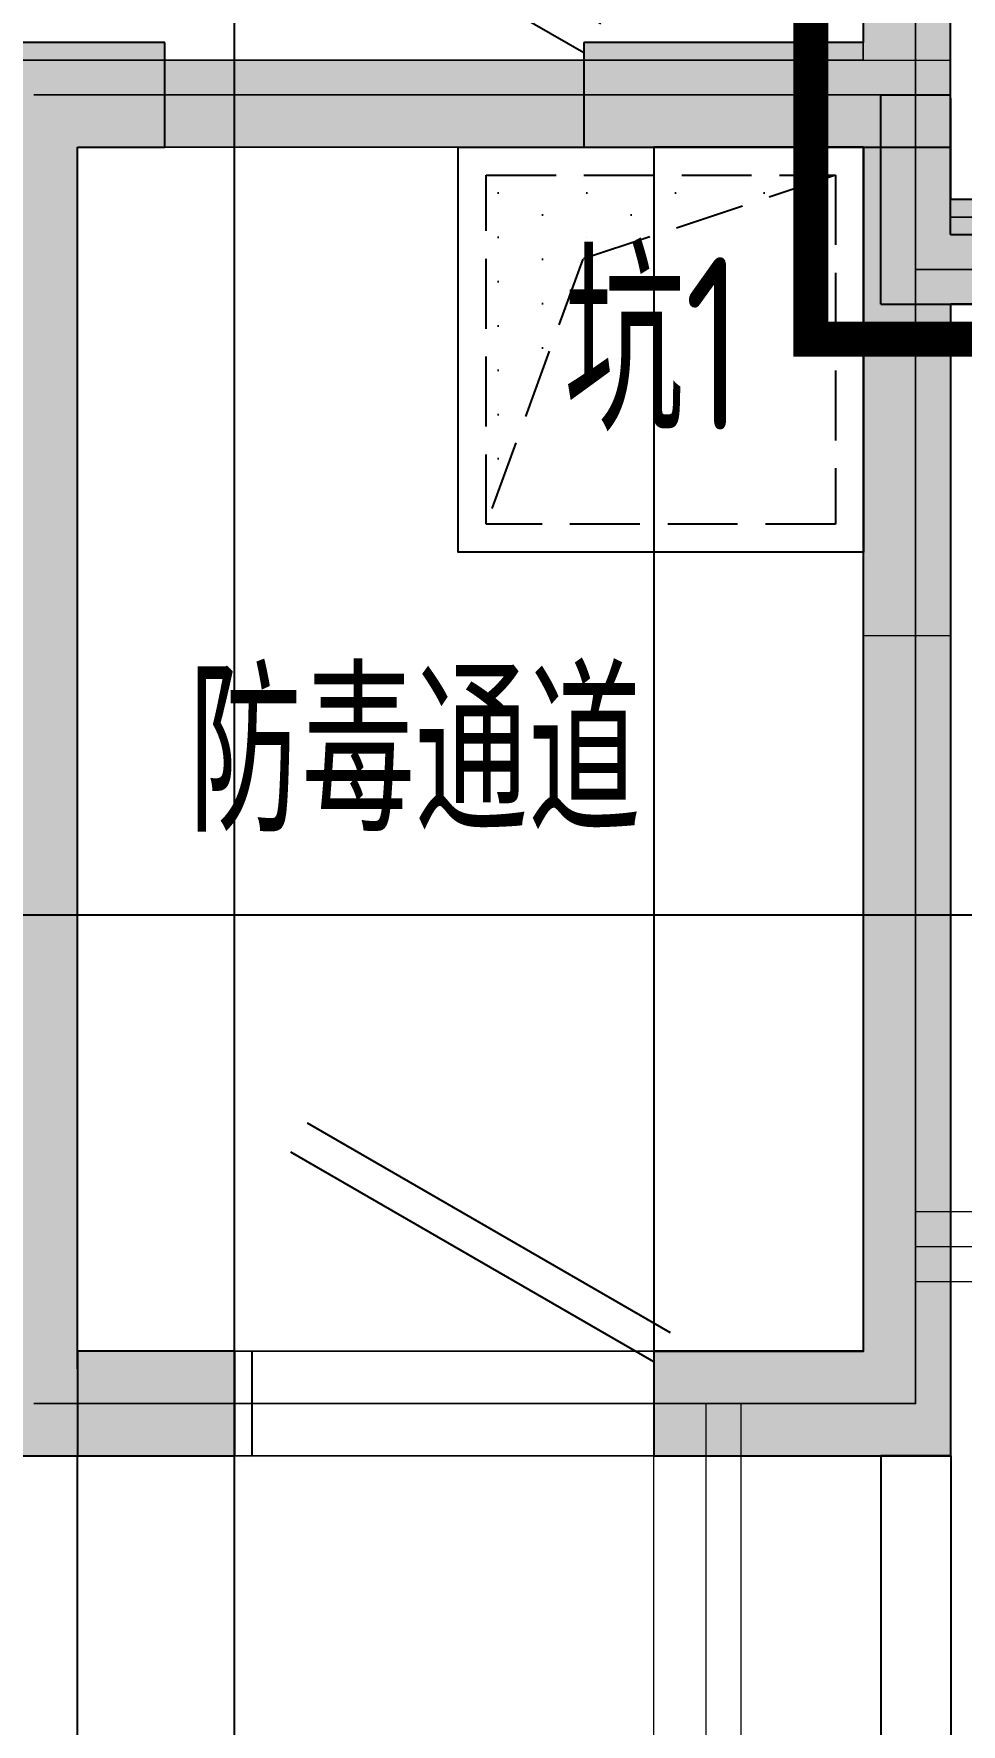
# Model space of a CAD drawing. Extents: x 369444 to 684549, y -549309 to 575337.
# Drawn here: x 394549 to 397205, y 460388 to 465232 of the extents above; entities that cross this region are included whole.
import ezdxf

# ---------------------------------------------------------------- set-up
doc = ezdxf.new("R2010")
doc.units = 0
doc.header["$LTSCALE"] = 1000
doc.header["$MEASUREMENT"] = 0
doc.linetypes.add('DASH', pattern=[0.35, 0.25, -0.1])
for name, color, linetype, lineweight, true_color in [('-1-0-1', 7, 'Continuous', 0, 0xc0c0c0), ('-1-1-2', 7, 'Continuous', 0, 0xc0c0c0), ('-2-0-1', 1, 'Continuous', 0, 0xff0000), ('-2-1-2', 9, 'Continuous', 0, 0x808080), ('1-6-1', 7, 'Continuous', 0, 0x55ff55), ('1-6-2', 7, 'Continuous', 0, 0x55ff55), ('12-6-1', 4, 'Continuous', 0, 0x00ffff), ('12-6-2', 4, 'Continuous', 0, 0x00ffff)]:
    doc.layers.add(name, color=color, linetype=linetype, lineweight=lineweight, true_color=true_color)
for name, color, linetype in [('AIRD-PLUM', 122, 'Continuous'), ('DOTE', 1, 'Continuous'), ('HS-A-轮廓线-地下室', 3, 'DASH'), ('PUB_HATCH', 8, 'Continuous'), ('WALL', 9, 'Continuous'), ('WINDOW', 4, 'Continuous'), ('二期轮廓线', 8, 'DASH'), ('人防墙', 7, 'Continuous'), ('填充', 8, 'Continuous'), ('文字', 2, 'Continuous'), ('车库行走距离线', 8, 'Continuous'), ('防火分区线', 7, 'Continuous')]:
    doc.layers.add(name, color=color, linetype=linetype)
doc.styles.add('_TCH_DIM', font='SIMPLEX', dxfattribs={"bigfont": 'GBCBIG'})
doc.styles.add('说明', font='TSSDENG', dxfattribs={"width": 0.7, "bigfont": 'HZTXT'})

# ---------------------------------------------------------------- blocks, each defined once
blk = doc.blocks.new('$DorLib2D$00000179')
at = {"color": 0}
for p, q in [((-0.5400000000052216, 0.1692820322933919), (0.3260254037790133, 0.6692820322934807)), ((-0.5000000000052296, 0.09999999999061515), (0.3660254037791049, 0.5999999999906507))]:
    blk.add_line(p, q, dxfattribs=at)
blk = doc.blocks.new('JSK1000')
at = {"layer": 'AIRD-PLUM'}
h = blk.add_hatch(dxfattribs=at)
h.set_pattern_fill('DOTS', color=8, scale=80, style=0)
h.set_pattern_definition([(0, (-20, -20), (63.5, 127), [0, -127])])
h.paths.add_polyline_path([(80, 1080), (80, 80), (320.9716578837224, 803.2870926924861), (1080, 1080)])
at = {"layer": 'AIRD-PLUM', "ltscale": 0.25}
blk.add_lwpolyline([(0, 0), (1160, 0), (1160, 1160), (2.273736754432321e-13, 1160)], close=True, dxfattribs=at)
at = {"layer": 'AIRD-PLUM', "color": 8, "linetype": 'DASH', "ltscale": 0.8}
blk.add_lwpolyline([(80, 80), (1080, 80), (1080, 1080), (80, 1080)], close=True, dxfattribs=at)
blk.add_lwpolyline([(80, 80), (320.9716578837224, 803.2870926924861), (1080, 1080)], dxfattribs=at)
blk = doc.blocks.new('A$C69B9310D')
at = {"layer": 'AIRD-PLUM', "xscale": -1, "rotation": 90}
blk.add_blockref('JSK1000', (1160.001854392933, 1160.000131775829), dxfattribs=at)
at = {"layer": '文字', "style": '说明', "width": 0.7}
blk.add_text('坑1', height=495, dxfattribs=at).set_placement((302.2758957293472, 349.9106249899778))

msp = doc.modelspace()

# ---------------------------------------------------------------- hatches: boundary and pattern name
at = {"layer": 'PUB_HATCH', "linetype": 'ByBlock'}
msp.add_hatch(color=256, dxfattribs=at).paths.add_polyline_path([(396924.5577554684, 465207.0802383113), (397174.5577554684, 464907.0802383113), (397174.5577554684, 468296.8659000087), (396924.5577554684, 467996.8659000087)])
at = {"layer": 'PUB_HATCH'}
h = msp.add_hatch(color=256, dxfattribs=at)
h.dxf.hatch_style = 1
h.paths.add_polyline_path([(433674.4847116452, 461706.9707464862), (433674.4847116452, 462106.9707464862), (434074.4847116452, 462106.9707464862), (434074.4847116452, 461706.9707464862)], flags=17)
h.paths.add_polyline_path([(405174.4847116452, 461706.9707464862), (405174.4847116452, 462106.9707464862), (404774.4847116452, 462106.9707464862), (404774.4847116452, 461706.9707464862)], flags=17)
h.paths.add_polyline_path([(419974.4847116452, 457856.9707464862), (420074.4847116452, 457856.9707464862), (420074.4847116452, 458356.9707464862), (419574.4847116452, 458356.9707464862), (419574.4847116452, 457856.9707464862), (419724.4847116452, 457856.9707464862)], flags=17)
h.paths.add_polyline_path([(420174.4847116452, 458356.9707464862), (419574.4847116452, 458356.9707464862), (419574.4847116452, 455256.9707464862), (419974.4847116452, 455256.9707464862), (419974.4847116452, 455456.9707464862), (419824.4847116452, 455456.9707464862), (419824.4847116452, 458106.9707464862), (420174.4847116452, 458106.9707464862)])
h.paths.add_polyline_path([(399474.4847116452, 455256.9707464862), (399474.4847116452, 460256.9707464862), (400224.4847116452, 460256.9707464862), (400224.4847116452, 460006.9707464862), (399724.4847116452, 460006.9707464862), (399724.4847116452, 455256.9707464862)])
h.paths.add_polyline_path([(409249.4847116452, 456956.9707464862), (409249.4847116452, 460256.9707464862), (409499.4847116452, 460256.9707464862), (409499.4847116452, 456956.9707464862)])
h.paths.add_polyline_path([(393024.4847116452, 457656.9707464862), (393024.4847116452, 452106.9707464862), (393524.4847116452, 452106.9707464862), (393524.4847116452, 451856.9707464862), (392774.4847116452, 451856.9707464862), (392774.4847116452, 457656.9707464862)])
h.paths.add_polyline_path([(396324.4847116452, 451856.9707464862), (395424.4847116452, 451856.9707464862), (395424.4847116452, 452106.9707464862), (396324.4847116452, 452106.9707464862), (396324.4847116452, 454356.9707464862), (396574.4847116452, 454356.9707464862), (396574.4847116452, 452106.9707464862), (397124.4847116452, 452106.9707464862), (397124.4847116452, 451856.9707464862)])
h.paths.add_polyline_path([(402924.4847116452, 453556.9707464862), (402924.4847116452, 451106.9707464862), (403824.4847116452, 451106.9707464862), (403824.4847116452, 450856.9707464862), (402674.4847116452, 450856.9707464862), (402674.4847116452, 453556.9707464862)])
h.paths.add_polyline_path([(405624.4847116452, 459556.9707464862), (405624.4847116452, 460256.9707464862), (407674.4847116452, 460256.9707464862), (407674.4847116452, 460006.9707464862), (405874.4847116452, 460006.9707464862), (405874.4847116452, 459556.9707464862)])
h.paths.add_polyline_path([(416074.4847116452, 453556.9707464862), (416074.4847116452, 450856.9707464862), (414924.4847116452, 450856.9707464862), (414924.4847116452, 451106.9707464862), (415824.4847116452, 451106.9707464862), (415824.4847116452, 453556.9707464862)])
h.paths.add_polyline_path([(413574.4847116452, 458106.9707464862), (413074.4847116452, 458106.9707464862), (413074.4847116452, 455456.9707464862), (413274.4847116452, 455456.9707464862), (413274.4847116452, 455256.9707464862), (412824.4847116452, 455256.9707464862), (412824.4847116452, 458356.9707464862), (413574.4847116452, 458356.9707464862)])
h.paths.add_polyline_path([(419274.4847116452, 453556.9707464862), (419274.4847116452, 450856.9707464862), (418624.4847116452, 450856.9707464862), (418624.4847116452, 451106.9707464862), (419024.4847116452, 451106.9707464862), (419024.4847116452, 453556.9707464862)])
h.paths.add_polyline_path([(406974.4847116452, 461656.7754339862), (406974.4847116452, 462556.9707464862), (410374.4847116452, 462556.9707464862), (410374.4847116452, 461656.7754339862), (410174.4847116452, 461656.7754339862), (410174.4847116452, 462356.9707464862), (407174.4847116452, 462356.9707464862), (407174.4534616452, 461656.7441839862)], flags=17)
h.paths.add_polyline_path([(405274.4847116452, 455456.9707464862), (405674.4847116452, 455456.9707464862), (405674.4847116452, 458106.9707464862), (405174.4847116452, 458106.9707464862), (405174.4847116452, 458356.9707464862), (405874.4847116452, 458356.9707464862), (405874.4847116452, 455256.9707464862), (405274.4847116452, 455256.9707464862)])
h.paths.add_polyline_path([(399724.4847116452, 451106.9707464862), (400124.4847116452, 451106.9707464862), (400124.4847116452, 450856.9707464862), (399474.4847116452, 450856.9707464862), (399474.4847116452, 451856.9707464862), (398924.4847116452, 451856.9707464862), (398924.4847116452, 452106.9707464862), (399474.4847116452, 452106.9707464862), (399474.4847116452, 453756.9707464862), (399724.4847116452, 453756.9707464862), (399724.4847116452, 452106.9707464862)])
h.paths.add_polyline_path([(405924.4847116452, 451106.9707464862), (406124.4847116452, 451106.9707464862), (406124.4847116452, 450856.9707464862), (405924.4847116452, 450856.9707464862), (405524.4847116452, 450856.9707464862), (405524.4847116452, 451106.9707464862), (405674.4847116452, 451106.9707464862), (405674.4847116452, 453556.9707464862), (405924.4847116452, 453556.9707464862)])
h.paths.add_polyline_path([(418674.4847116452, 458356.9707464862), (419274.4847116452, 458356.9707464862), (419274.4847116452, 455256.9707464862), (418874.4847116452, 455256.9707464862), (418874.4847116452, 455456.9707464862), (419024.4847116452, 455456.9707464862), (419024.4847116452, 458106.9707464862), (418674.4847116452, 458106.9707464862)])
h.paths.add_polyline_path([(396324.4847116452, 456906.9707464862), (396324.4847116452, 457406.9707464862), (394524.4847116452, 457406.9707464862), (394524.4847116452, 457656.9707464862), (396574.4847116452, 457656.9707464862), (396574.4847116452, 456906.9707464862)])
h.paths.add_polyline_path([(401924.4847116452, 458106.9707464862), (401374.4847116452, 458106.9707464862), (401374.4847116452, 456306.9707464862), (401124.4847116452, 456306.9707464862), (401124.4847116452, 458356.9707464862), (401924.4847116452, 458356.9707464862)])
h.paths.add_polyline_path([(410174.4847116452, 464206.9707464862), (410174.4847116452, 464756.9707464862), (407974.4847116452, 464756.9707464862), (407974.4847116452, 464206.9707464862), (407774.4847116452, 464206.9707464862), (407774.4847116452, 464956.9707464862), (410374.4847116452, 464956.9707464862), (410374.4847116452, 464206.9707464862)], flags=17)
h.paths.add_polyline_path([(413074.4847116452, 451106.9707464862), (413224.4847116452, 451106.9707464862), (413224.4847116452, 450856.9707464862), (412824.4847116452, 450856.9707464862), (412624.4847116452, 450856.9707464862), (412624.4847116452, 451106.9707464862), (412824.4847116452, 451106.9707464862), (412824.4847116452, 453556.9707464862), (413074.4847116452, 453556.9707464862)])
h.paths.add_polyline_path([(439124.4847116452, 455256.9707464862), (439124.4847116452, 460006.9707464862), (438624.4847116452, 460006.9707464862), (438624.4847116452, 460256.9707464862), (439374.4847116452, 460256.9707464862), (439374.4847116452, 455256.9707464862)])
h.paths.add_polyline_path([(429349.4847116452, 456956.9707464862), (429349.4847116452, 460256.9707464862), (429599.4847116452, 460256.9707464862), (429599.4847116452, 456956.9707464862)])
h.paths.add_polyline_path([(446074.4847116452, 457656.9707464862), (446074.4847116452, 451856.9707464862), (445324.4847116452, 451856.9707464862), (445324.4847116452, 452106.9707464862), (445824.4847116452, 452106.9707464862), (445824.4847116452, 457656.9707464862)])
h.paths.add_polyline_path([(441724.4847116452, 451856.9707464862), (441724.4847116452, 452106.9707464862), (442274.4847116452, 452106.9707464862), (442274.4847116452, 454356.9707464862), (442524.4847116452, 454356.9707464862), (442524.4847116452, 452106.9707464862), (443424.4847116452, 452106.9707464862), (443424.4847116452, 451856.9707464862), (442524.4847116452, 451856.9707464862)])
h.paths.add_polyline_path([(432974.4847116452, 459556.9707464862), (432974.4847116452, 460006.9707464862), (431174.4847116452, 460006.9707464862), (431174.4847116452, 460256.9707464862), (433224.4847116452, 460256.9707464862), (433224.4847116452, 459556.9707464862)])
h.paths.add_polyline_path([(423024.4847116452, 453556.9707464862), (423024.4847116452, 451106.9707464862), (423924.4847116452, 451106.9707464862), (423924.4847116452, 450856.9707464862), (422774.4847116452, 450856.9707464862), (422774.4847116452, 453556.9707464862)])
h.paths.add_polyline_path([(425274.4847116452, 458356.9707464862), (426024.4847116452, 458356.9707464862), (426024.4847116452, 455256.9707464862), (425574.4847116452, 455256.9707464862), (425574.4847116452, 455456.9707464862), (425774.4847116452, 455456.9707464862), (425774.4847116452, 458106.9707464862), (425274.4847116452, 458106.9707464862)])
h.paths.add_polyline_path([(419824.4847116452, 453556.9707464862), (419824.4847116452, 451106.9707464862), (420224.4847116452, 451106.9707464862), (420224.4847116452, 450856.9707464862), (419574.4847116452, 450856.9707464862), (419574.4847116452, 453556.9707464862)])
h.paths.add_polyline_path([(431674.4847116452, 461656.7754339862), (431674.4847116452, 462356.9707464862), (428674.4847116452, 462356.9707464862), (428674.4847116452, 461656.7754339862), (428474.4847116452, 461656.7754339862), (428474.4847116452, 462556.9707464862), (431874.4847116452, 462556.9707464862), (431874.5159616452, 461656.8066839862)], flags=17)
h.paths.add_polyline_path([(433574.4847116452, 455256.9707464862), (432974.4847116452, 455256.9707464862), (432974.4847116452, 458356.9707464862), (433674.4847116452, 458356.9707464862), (433674.4847116452, 458106.9707464862), (433174.4847116452, 458106.9707464862), (433174.4847116452, 455456.9707464862), (433574.4847116452, 455456.9707464862)])
h.paths.add_polyline_path([(439124.4847116452, 452106.9707464862), (439124.4847116452, 453756.9707464862), (439374.4847116452, 453756.9707464862), (439374.4847116452, 452106.9707464862), (439924.4847116452, 452106.9707464862), (439924.4847116452, 451856.9707464862), (439374.4847116452, 451856.9707464862), (439374.4847116452, 450856.9707464862), (438724.4847116452, 450856.9707464862), (438724.4847116452, 451106.9707464862), (439124.4847116452, 451106.9707464862)])
h.paths.add_polyline_path([(444324.4847116452, 457406.9707464862), (442524.4847116452, 457406.9707464862), (442524.4847116452, 456906.9707464862), (442274.4847116452, 456906.9707464862), (442274.4847116452, 457656.9707464862), (444324.4847116452, 457656.9707464862)])
h.paths.add_polyline_path([(432924.4847116452, 453556.9707464862), (433174.4847116452, 453556.9707464862), (433174.4847116452, 451106.9707464862), (433324.4847116452, 451106.9707464862), (433324.4847116452, 450856.9707464862), (432924.4847116452, 450856.9707464862), (432724.4847116452, 450856.9707464862), (432724.4847116452, 451106.9707464862), (432924.4847116452, 451106.9707464862)])
h.paths.add_polyline_path([(436924.4847116452, 458356.9707464862), (437724.4847116452, 458356.9707464862), (437724.4847116452, 456306.9707464862), (437474.4847116452, 456306.9707464862), (437474.4847116452, 458106.9707464862), (436924.4847116452, 458106.9707464862)])
h.paths.add_polyline_path([(436174.4847116452, 453556.9707464862), (436174.4847116452, 450856.9707464862), (435024.4847116452, 450856.9707464862), (435024.4847116452, 451106.9707464862), (435924.4847116452, 451106.9707464862), (435924.4847116452, 453556.9707464862)])
h.paths.add_polyline_path([(428474.4847116452, 464206.9707464862), (428474.4847116452, 464956.9707464862), (431074.4847116452, 464956.9707464862), (431074.4847116452, 464206.9707464862), (430874.4847116452, 464206.9707464862), (430874.4847116452, 464756.9707464862), (428674.4847116452, 464756.9707464862), (428674.4847116452, 464206.9707464862)], flags=17)
h.paths.add_polyline_path([(429349.4847116452, 451106.9707464862), (429349.4847116452, 454356.9707464862), (429599.4847116452, 454356.9707464862), (429599.4847116452, 451106.9707464862), (430324.4847116452, 451106.9707464862), (430324.4847116452, 450856.9707464862), (429349.4847116452, 450856.9707464862), (428624.4847116452, 450856.9707464862), (428624.4847116452, 451106.9707464862)])
h.paths.add_polyline_path([(425774.4847116452, 453556.9707464862), (426024.4847116452, 453556.9707464862), (426024.4847116452, 451106.9707464862), (426224.4847116452, 451106.9707464862), (426224.4847116452, 450856.9707464862), (426024.4847116452, 450856.9707464862), (425624.4847116452, 450856.9707464862), (425624.4847116452, 451106.9707464862), (425774.4847116452, 451106.9707464862)])
h.paths.add_polyline_path([(413074.4845743161, 461657.2529611278), (413324.4845743161, 461657.2529611278), (413324.4845743161, 462157.2529611278), (412824.4845743161, 462157.2529611278), (412824.4845743161, 461657.2529611278)], flags=17)
h.paths.add_polyline_path([(425774.4849252682, 461656.9712443042), (426024.4849252682, 461656.9712443042), (426024.4849252682, 462156.9712443042), (425524.4849252682, 462156.9712443042), (425524.4849252682, 461656.9712443042)], flags=17)
edge = h.paths.add_edge_path()
edge.add_line((413074.4847116452, 461656.9687533069), (413074.4847116452, 460056.9707460094))
edge.add_line((413074.4847116452, 460056.9707464862), (411074.4847116452, 460056.9707464862))
edge.add_line((411074.4847116452, 460056.9707464862), (411074.4847116452, 460256.9707464862))
edge.add_line((411074.4847116452, 460256.9707464862), (412824.4847116452, 460256.9707464862))
edge.add_line((412824.4847116452, 460256.9707464862), (412824.4847116452, 461657.2529611278))
edge.add_line((404774.4847116452, 461706.9707464862), (401874.4847116452, 461706.9707464862))
edge.add_line((401874.4847116452, 461706.9707464862), (401874.4847116452, 464456.9707464862))
edge.add_line((401874.4847116452, 464456.9707464862), (399674.4847116452, 464456.9707464862))
edge.add_line((399674.4847116452, 464456.9707464862), (399674.4847116452, 461656.9707464862))
edge.add_line((399674.4847116452, 461656.9707464862), (399174.4847116452, 461656.9707464862))
edge.add_line((399174.4847116452, 461656.9707464862), (399174.4847116452, 461856.9707464862))
edge.add_line((399174.4847116452, 461856.9707464862), (399474.4847116452, 461856.9707464862))
edge.add_line((399474.4847116452, 461856.9707464862), (399474.4847116452, 464456.9707464862))
edge.add_line((399474.4847116452, 464456.9707464862), (397174.4847116452, 464456.9707464862))
edge.add_line((397174.4847116452, 464456.9707464862), (397174.4847116452, 463506.9707464862))
edge.add_line((397174.4847116452, 463506.9707464862), (396924.4847116452, 463506.9707464862))
edge.add_line((396924.4847116452, 463506.9707464862), (396924.4847116452, 464456.9707464862))
edge.add_line((396924.4847116452, 464456.9707464862), (396924.4847116452, 464906.9707464862))
edge.add_line((396924.4847116452, 464906.9707464862), (392224.4847116452, 464906.9707464862))
edge.add_line((392224.4847116452, 464906.9707464862), (392224.4847116452, 461906.9707464862))
edge.add_line((392224.4847116452, 461906.9707464862), (393024.4847116452, 461906.9707464862))
edge.add_line((393024.4847116452, 461906.9707464862), (393024.4847116452, 461156.9707464862))
edge.add_line((393024.4847116452, 461156.9707464862), (392774.4847116452, 461156.9707464862))
edge.add_line((392774.4847116452, 461156.9707464862), (392774.4847116452, 461656.9707464862))
edge.add_line((392774.4847116452, 461656.9707464862), (391974.4847116452, 461656.9707464862))
edge.add_line((391974.4847116452, 461656.9707464862), (391974.4847116452, 465156.9707464862))
edge.add_line((391974.4847116452, 465156.9707464862), (397174.4847116452, 465156.9707464862))
edge.add_line((397174.4847116452, 465156.9707464862), (397174.4847116452, 464706.9707464862))
edge.add_line((397174.4847116452, 464706.9707464862), (399674.4847116452, 464706.9707464862))
edge.add_line((399674.4847116452, 464706.9707464862), (402124.4847116452, 464706.9707464862))
edge.add_line((402124.4847116452, 464706.9707464862), (402124.4847116452, 461956.9707464862))
edge.add_line((402124.4847116452, 461956.9707464862), (404774.4847116452, 461956.9707464862))
edge.add_line((426024.4847116452, 461656.9712443042), (426024.4847116452, 460256.9707460094))
edge.add_line((426024.4847116452, 460256.9707464862), (427774.4847116452, 460256.9707464862))
edge.add_line((427774.4847116452, 460256.9707464862), (427774.4847116452, 460056.9707464862))
edge.add_line((427774.4847116452, 460056.9707464862), (425774.4847116452, 460056.9707464862))
edge.add_line((425774.4847116452, 460056.9707464862), (425774.4847116452, 461656.971244781))
edge.add_line((434074.4847116452, 461956.9707464862), (436724.4847116452, 461956.9707464862))
edge.add_line((436724.4847116452, 461956.9707464862), (436724.4847116452, 464706.9707464862))
edge.add_line((436724.4847116452, 464706.9707464862), (439174.4847116452, 464706.9707464862))
edge.add_line((439174.4847116452, 464706.9707464862), (441674.4847116452, 464706.9707464862))
edge.add_line((441674.4847116452, 464706.9707464862), (441674.4847116452, 465156.9707464862))
edge.add_line((441674.4847116452, 465156.9707464862), (446874.4847116452, 465156.9707464862))
edge.add_line((446874.4847116452, 465156.9707464862), (446874.4847116452, 461656.9707464862))
edge.add_line((446874.4847116452, 461656.9707464862), (446074.4847116452, 461656.9707464862))
edge.add_line((446074.4847116452, 461656.9707464862), (446074.4847116452, 461156.9707464862))
edge.add_line((446074.4847116452, 461156.9707464862), (445824.4847116452, 461156.9707464862))
edge.add_line((445824.4847116452, 461156.9707464862), (445824.4847116452, 461906.9707464862))
edge.add_line((445824.4847116452, 461906.9707464862), (446624.4847116452, 461906.9707464862))
edge.add_line((446624.4847116452, 461906.9707464862), (446624.4847116452, 464906.9707464862))
edge.add_line((446624.4847116452, 464906.9707464862), (441924.4847116452, 464906.9707464862))
edge.add_line((441924.4847116452, 464906.9707464862), (441924.4847116452, 464456.9707464862))
edge.add_line((441924.4847116452, 464456.9707464862), (441924.4847116452, 463506.9707464862))
edge.add_line((441924.4847116452, 463506.9707464862), (441674.4847116452, 463506.9707464862))
edge.add_line((441674.4847116452, 463506.9707464862), (441674.4847116452, 464456.9707464862))
edge.add_line((441674.4847116452, 464456.9707464862), (439374.4847116452, 464456.9707464862))
edge.add_line((439374.4847116452, 464456.9707464862), (439374.4847116452, 461856.9707464862))
edge.add_line((439374.4847116452, 461856.9707464862), (439674.4847116452, 461856.9707464862))
edge.add_line((439674.4847116452, 461856.9707464862), (439674.4847116452, 461656.9707464862))
edge.add_line((439674.4847116452, 461656.9707464862), (439174.4847116452, 461656.9707464862))
edge.add_line((439174.4847116452, 461656.9707464862), (439174.4847116452, 464456.9707464862))
edge.add_line((439174.4847116452, 464456.9707464862), (436974.4847116452, 464456.9707464862))
edge.add_line((436974.4847116452, 464456.9707464862), (436974.4847116452, 461706.9707464862))
edge.add_line((436974.4847116452, 461706.9707464862), (434074.4847116452, 461706.9707464862))
edge.add_line((405174.4847116452, 462106.9707464862), (405174.4847116452, 467556.9707464862))
edge.add_line((405174.4847116452, 467556.9707464862), (412274.4847116452, 467556.9707464862))
edge.add_line((412274.4847116452, 467556.9707464862), (412274.4847116452, 464706.9707464862))
edge.add_line((412274.4847116452, 464706.9707464862), (412824.4847116452, 464706.9707464862))
edge.add_line((412824.4847116452, 464706.9707464862), (412824.4847116452, 464306.9707464862))
edge.add_line((412824.4847116452, 464306.9707464862), (413074.4847116452, 464306.9707464862))
edge.add_line((413074.4847116452, 464306.9707464862), (413074.4847116452, 464956.9707464862))
edge.add_line((413074.4847116452, 464956.9707464862), (412524.4847116452, 464956.9707464862))
edge.add_line((412524.4847116452, 464956.9707464862), (412524.4847116452, 467556.9707464862))
edge.add_line((412524.4847116452, 467556.9707464862), (413374.4847116452, 467556.9707464862))
edge.add_line((413374.4847116452, 467556.9707464862), (413374.4847116452, 465556.9707464862))
edge.add_line((413374.4847116452, 465556.9707464862), (419424.4847116452, 465556.9707464862))
edge.add_line((404924.4847116452, 462106.9707464862), (404924.4847116452, 467806.9707464862))
edge.add_line((404924.4847116452, 467806.9707464862), (412274.4847116452, 467806.9707464862))
edge.add_line((412274.4847116452, 467806.9707464862), (413624.4847116452, 467806.9707464862))
edge.add_line((413624.4847116452, 467806.9707464862), (413624.4847116452, 465806.9707464862))
edge.add_line((413624.4847116452, 465806.9707464862), (419424.4847116452, 465806.9707464862))
edge.add_line((419924.4847116452, 465556.9707464862), (425474.4847116452, 465556.9707464862))
edge.add_line((425474.4847116452, 465556.9707464862), (425474.4847116452, 467556.9707464862))
edge.add_line((425474.4847116452, 467556.9707464862), (426324.4847116452, 467556.9707464862))
edge.add_line((426324.4847116452, 467556.9707464862), (426324.4847116452, 464956.9707464862))
edge.add_line((426324.4847116452, 464956.9707464862), (425774.4847116452, 464956.9707464862))
edge.add_line((425774.4847116452, 464956.9707464862), (425774.4847116452, 464306.9707464862))
edge.add_line((425774.4847116452, 464306.9707464862), (426024.4847116452, 464306.9707464862))
edge.add_line((426024.4847116452, 464306.9707464862), (426024.4847116452, 464706.9707464862))
edge.add_line((426024.4847116452, 464706.9707464862), (426574.4847116452, 464706.9707464862))
edge.add_line((426574.4847116452, 464706.9707464862), (426574.4847116452, 467556.9707464862))
edge.add_line((426574.4847116452, 467556.9707464862), (433674.4847116452, 467556.9707464862))
edge.add_line((433674.4847116452, 467556.9707464862), (433674.4847116452, 462106.9707464862))
edge.add_line((419924.4847116452, 465806.9707464862), (425224.4847116452, 465806.9707464862))
edge.add_line((425224.4847116452, 465806.9707464862), (425224.4847116452, 467806.9707464862))
edge.add_line((425224.4847116452, 467806.9707464862), (426574.4847116452, 467806.9707464862))
edge.add_line((426574.4847116452, 467806.9707464862), (433924.4847116452, 467806.9707464862))
edge.add_line((433924.4847116452, 467806.9707464862), (433924.4847116452, 462106.9707464862))
h.paths.add_polyline_path([(410224.4847116452, 451106.9707464862), (410224.4847116452, 450856.9707464862), (408524.4847116452, 450856.9707464862), (408524.4847116452, 451106.9707464862), (409249.4847116452, 451106.9707464862), (409249.4847116452, 454356.9707464862), (409499.4847116452, 454356.9707464862), (409499.4847116452, 451106.9707464862)])
h = msp.add_hatch(color=256, dxfattribs=at)
h.dxf.hatch_style = 1
h.paths.add_polyline_path([(404924.4847116452, 467806.9707464862), (404924.4847116452, 462106.9707464862), (405174.4847116452, 462106.9707464862), (405174.4847116452, 467556.9707464862), (412274.4847116452, 467556.9707464862), (412274.4847116452, 464706.9707464862), (412824.4847116452, 464706.9707464862), (412824.4847116452, 464306.9707464862), (413074.4847116452, 464306.9707464862), (413074.4847116452, 464956.9707464862), (412524.4847116452, 464956.9707464862), (412524.4847116452, 467556.9707464862), (413674.4847116452, 467556.9707464862), (413674.4847116452, 465556.9707464862), (419424.4847116452, 465556.9707464862), (419424.4847116452, 465806.9707464862), (413924.4847116452, 465806.9707464862), (413924.4847116452, 467806.9707464862), (412274.4847116452, 467806.9707464862)])
h.paths.add_polyline_path([(433674.4847116452, 467556.9707464862), (433674.4847116452, 462106.9707464862), (433924.4847116452, 462106.9707464862), (433924.4847116452, 467806.9707464862), (426574.4847116452, 467806.9707464862), (424924.4847116452, 467806.9707464862), (424924.4847116452, 465806.9707464862), (419924.4847116452, 465806.9707464862), (419924.4847116452, 465556.9707464862), (425174.4847421627, 465556.97073838), (425174.4847421627, 467556.97073838), (426324.4847116452, 467556.9707464862), (426324.4847116452, 464956.9707464862), (425774.4847116452, 464956.9707464862), (425774.4847116452, 464306.9707464862), (426024.4847116452, 464306.9707464862), (426024.4847116452, 464706.9707464862), (426574.4847116452, 464706.9707464862), (426574.4847116452, 467556.9707464862)])
h.paths.add_polyline_path([(396124.4847116452, 465156.9707464862), (396124.4847116452, 464906.9707464862), (396924.4847116452, 464906.9707464862), (396924.4847116452, 463506.9707464862), (397174.4847116452, 463506.9707464862), (397174.4847116452, 464456.9707464862), (399474.4847116452, 464456.9707464862), (399474.4847116452, 461856.9707464862), (399174.4847116452, 461856.9707464862), (399174.4847116452, 461656.9707464862), (399674.4847116452, 461656.9707464862), (399674.4847116452, 464456.9707464862), (401874.4847116452, 464456.9707464862), (401874.4847116452, 461706.9707464862), (404774.4847116452, 461706.9707464862), (404774.4847116452, 461956.9707464862), (402124.4847116452, 461956.9707464862), (402124.4847116452, 464706.9707464862), (397174.4847116452, 464706.9707464862), (397174.4847116452, 465156.9707464862)])
h.paths.add_polyline_path([(392824.4847116452, 464906.9707464862), (392824.4847116452, 465156.9707464862), (391974.4847116452, 465156.9707464862), (391974.4847116452, 461656.9707464862), (392774.4847116452, 461656.9707464862), (392774.4847116452, 461156.9707464862), (393024.4847116452, 461156.9707464862), (393024.4847116452, 461906.9707464862), (392224.4847116452, 461906.9707464862), (392224.4847116452, 464906.9707464862)])
for points in [[(394674.6160287838, 464907.0802383113), (394924.5577783566, 464907.0802383113), (394924.5577783566, 465207.0802383113), (394424.6160287838, 465207.0802383113)], [(394549.6160287838, 463506.9753656078), (394674.6160287838, 463856.9753675151), (394674.6160287838, 464907.0802383113), (394424.6160287838, 465207.0802383113), (394424.6160287838, 463856.9753632236)], [(396924.5577554684, 465207.0802383113), (396124.5577783566, 465207.0802383113), (396124.5577783566, 464907.0802383113), (397174.5577554684, 464907.0802383113)], [(397124.6160440426, 464606.9804958988), (397174.6160440426, 464756.9804958988), (397174.6160440426, 464907.0802383113), (396924.6160440426, 464907.0802383113), (396924.6160440426, 464606.9804958988)], [(399574.6160440426, 464516.9804958988), (399674.6160440426, 464756.9804958988), (397174.6160440426, 464756.9804958988), (397124.6160440426, 464606.9804958988), (397174.6160440426, 464456.9804958988), (399424.6160440426, 464456.9804958988)], [(396924.6160364132, 461456.9753880191), (397174.6160364132, 461156.9753880191), (397174.6160440426, 464456.9804958988), (397124.6160440426, 464606.9804958988), (396924.6160440426, 464606.9804963756)], [(394549.6160287838, 463506.9753651309), (394424.6160287838, 463856.9753632236), (394424.6160364132, 463156.9753632236)], [(394674.6160287838, 463856.9753675151), (394549.6160287838, 463506.9753656078), (394674.6160287838, 463156.9753675151)], [(394554.6160287838, 461356.9753880191), (394674.6160287838, 461406.9753880191), (394674.6160287838, 463156.9753675151), (394549.6160287838, 463506.9753651309), (394424.6160287838, 463156.9753632236), (394424.6160287838, 461406.9753880191)], [(394674.6160211544, 461156.9753880191), (395124.5561990719, 461156.9753880191), (395124.5561990719, 461456.9753880191), (394674.6160211544, 461456.9753880191)], [(396924.6160364132, 461456.9753880191), (396324.5561990719, 461456.9753880191), (396324.5561990719, 461156.9753880191), (397174.6160364132, 461156.9753880191)], [(393024.6160440426, 461406.9753880191), (392774.6160440426, 461156.9753880191), (394574.6160287838, 461156.9753880191), (394554.6160287838, 461356.9753880191), (394424.6160287838, 461406.9753880191)], [(394554.6160287838, 461356.9753880191), (394574.6160287838, 461156.9753880191), (394674.6160440426, 461156.9753880191), (394674.6160440426, 461406.9753880191)]]:
    msp.add_hatch(color=256, dxfattribs=at).paths.add_polyline_path(points)

# ---------------------------------------------------------------- linework, layer by layer
at = {"layer": '-1-0-1', "color": 0}
for p in [(397074.3774118405, 465056.939371078, -3600), (397074.3774118405, 464556.939371078, -3600), (397074.3774118405, 461756.939371078, -3600), (396474.3774118405, 461307.2028364826, -3600), (397074.3774118405, 461307.2028364826, -3600)]:
    msp.add_point(p, dxfattribs=at)
at = {"layer": '-1-1-2', "color": 0}
for p, q in [((397074.3774118405, 465056.939371078, -3600), (397074.3774118405, 465056.939371078)), ((397074.3774118405, 464556.939371078, -3600), (397074.3774118405, 464556.939371078)), ((397074.3774118405, 461756.939371078, -3600), (397074.3774118405, 461756.939371078)), ((396474.3774118405, 461307.2028364826, -3600), (396474.3774118405, 461307.2028364826)), ((397074.3774118405, 461307.2028364826, -3600), (397074.3774118405, 461307.2028364826))]:
    msp.add_line(p, q, dxfattribs=at)
at = {"layer": '-2-0-1', "color": 0}
for p, q in [((397074.3774118405, 465056.939371078, -3600), (397074.3774118405, 467834.8820771861, -3600)), ((394549.2593698483, 465056.939371078, -3600), (397074.3774118405, 465056.939371078, -3600)), ((397074.3774118405, 464556.939371078, -3600), (397074.3774118405, 465056.939371078, -3600)), ((397074.3774118405, 461756.939371078, -3600), (397074.3774118405, 464556.939371078, -3600)), ((397074.3774118405, 464556.939371078, -3600), (399574.3774118405, 464556.939371078, -3600)), ((397074.3774118405, 461307.2028364826, -3600), (397074.3774118405, 461756.939371078, -3600)), ((397074.3774118405, 461756.939371078, -3600), (399174.3774118405, 461756.939371078, -3600)), ((394549.2593698483, 461307.2028364826, -3600), (396474.3774118405, 461307.2028364826, -3600)), ((396474.3774118405, 457556.939371078, -3600), (396474.3774118405, 461307.2028364826, -3600)), ((396474.3774118405, 461307.2028364826, -3600), (397074.3774118405, 461307.2028364826, -3600))]:
    msp.add_line(p, q, dxfattribs=at)
at = {"layer": '-2-1-2', "color": 0}
for p, q in [((397074.3774118405, 465056.939371078), (397074.3774118405, 467834.8820771861)), ((394549.2593698483, 465056.939371078), (397074.3774118405, 465056.939371078)), ((397074.3774118405, 464556.939371078), (397074.3774118405, 465056.939371078)), ((397074.3774118405, 461756.939371078), (397074.3774118405, 464556.939371078)), ((397074.3774118405, 464556.939371078), (399574.3774118405, 464556.939371078)), ((397074.3774118405, 461307.2028364826), (397074.3774118405, 461756.939371078)), ((397074.3774118405, 461756.939371078), (399174.3774118405, 461756.939371078)), ((394549.2593698483, 461307.2028364826), (396474.3774118405, 461307.2028364826)), ((396474.3774118405, 457556.939371078), (396474.3774118405, 461307.2028364826)), ((396474.3774118405, 461307.2028364826), (397074.3774118405, 461307.2028364826))]:
    msp.add_line(p, q, dxfattribs=at)
at = {"layer": '1-6-1', "color": 0}
for p, q in [((397174.3774118405, 467984.8820771861, -5100), (397174.3774118405, 465056.939371078, -5100)), ((397174.3774118405, 465056.939371078, -8700), (397174.3774118405, 467984.8820771861, -8700)), ((396924.3774118405, 467734.8820771861, -8700), (396924.3774118405, 465156.939371078, -8700)), ((396924.3774118405, 465156.939371078, -5100), (396924.3774118405, 467734.8820771861, -5100)), ((396924.3774118405, 465156.939371078, -3600), (394424.2593698483, 465156.939371078, -3600)), ((394424.2593698483, 465156.939371078), (396924.3774118405, 465156.939371078)), ((396924.3774118405, 465156.939371078), (396924.3774118405, 465156.939371078, -3600)), ((396924.3774118405, 465156.939371078, -8700), (396924.3774118405, 465156.939371078, -5100)), ((397174.3774118405, 465056.939371078, -5100), (397174.3774118405, 465056.939371078, -8700)), ((397174.3774118405, 465056.939371078), (397174.3774118405, 464706.939371078)), ((397174.3774118405, 465056.939371078, -3600), (397174.3774118405, 465056.939371078)), ((397174.3774118405, 464706.939371078, -3600), (397174.3774118405, 465056.939371078, -3600)), ((394674.2593698483, 464906.939371078), (394674.2593698483, 464906.939371078, -3600)), ((396924.3774118405, 464906.939371078), (394674.2593698483, 464906.939371078)), ((394674.2593698483, 464906.939371078, -3600), (396924.3774118405, 464906.939371078, -3600)), ((394674.2593698483, 464906.939371078), (394674.2593698483, 463307.2029647517)), ((394674.2593698483, 464906.939371078, -3600), (394674.2593698483, 464906.939371078)), ((394674.2593698483, 463307.2029647517, -3600), (394674.2593698483, 464906.939371078, -3600)), ((396924.3774118405, 464906.939371078, -3600), (396924.3774118405, 464906.939371078)), ((396924.3774118405, 464906.939371078, -3600), (396924.3774118405, 464556.939371078, -3600)), ((396924.3774118405, 464906.939371078), (396924.3774118405, 464906.939371078, -3600)), ((396924.3774118405, 464556.939371078), (396924.3774118405, 464906.939371078)), ((397174.3774118405, 464706.939371078), (397174.3774118405, 464706.939371078, -3600)), ((397174.3774118405, 464706.939371078, -3600), (397174.3774118405, 464706.939371078)), ((399574.3774118405, 464706.939371078, -3600), (397174.3774118405, 464706.939371078, -3600)), ((397174.3774118405, 464706.939371078), (399574.3774118405, 464706.939371078)), ((396924.3774118405, 464556.939371078, -3600), (396924.3774118405, 461756.939371078, -3600)), ((396924.3774118405, 464556.939371078), (396924.3774118405, 464556.939371078, -3600)), ((396924.3774118405, 461756.939371078), (396924.3774118405, 464556.939371078)), ((396924.3774118405, 464556.939371078, -3600), (396924.3774118405, 464556.939371078)), ((397174.3774118405, 464456.939371078), (397174.3774118405, 461756.939371078)), ((397174.3774118405, 464456.939371078, -3600), (397174.3774118405, 464456.939371078)), ((397174.3774118405, 461756.939371078, -3600), (397174.3774118405, 464456.939371078, -3600)), ((397174.3774118405, 464456.939371078), (397174.3774118405, 464456.939371078, -3600)), ((399474.3774118405, 464456.939371078), (397174.3774118405, 464456.939371078)), ((397174.3774118405, 464456.939371078, -3600), (399474.3774118405, 464456.939371078, -3600)), ((394674.2593698483, 463307.2029647517, -5100), (394674.2593698483, 461457.2028364826, -5100)), ((394674.2593698483, 463307.2029647517, -8700), (394674.2593698483, 463307.2029647517, -5100)), ((394674.2593698483, 461457.2028364826, -8700), (394674.2593698483, 463307.2029647517, -8700)), ((394674.2593698483, 463307.2029647517), (394674.2593698483, 463307.2029647517, -3600)), ((396924.3774118405, 461756.939371078, -3600), (396924.3774118405, 461457.2028364826, -3600)), ((396924.3774118405, 461756.939371078), (396924.3774118405, 461756.939371078, -3600)), ((396924.3774118405, 461457.2028364826), (396924.3774118405, 461756.939371078)), ((396924.3774118405, 461756.939371078, -3600), (396924.3774118405, 461756.939371078)), ((397174.3774118405, 461756.939371078), (397174.3774118405, 461157.2028364826)), ((397174.3774118405, 461756.939371078, -3600), (397174.3774118405, 461756.939371078)), ((397174.3774118405, 461157.2028364826, -3600), (397174.3774118405, 461756.939371078, -3600)), ((397174.3774118405, 461756.939371078), (397174.3774118405, 461756.939371078, -3600)), ((394674.2593698483, 461457.2028364826, -5100), (394674.2593698483, 461457.2028364826, -8700)), ((394674.2593698483, 461457.2028364826, -3600), (394674.2593698483, 461457.2028364826)), ((396474.3774118405, 461457.2028364826, -3600), (394674.2593698483, 461457.2028364826, -3600)), ((394674.2593698483, 461457.2028364826), (396474.3774118405, 461457.2028364826)), ((396474.3774118405, 461457.2028364826, -3600), (396474.3774118405, 461457.2028364826)), ((396924.3774118405, 461457.2028364826, -3600), (396474.3774118405, 461457.2028364826, -3600)), ((396474.3774118405, 461457.2028364826), (396924.3774118405, 461457.2028364826)), ((396474.3774118405, 461457.2028364826), (396474.3774118405, 461457.2028364826, -3600)), ((396924.3774118405, 461457.2028364826), (396924.3774118405, 461457.2028364826, -3600)), ((396924.3774118405, 461457.2028364826, -3600), (396924.3774118405, 461457.2028364826)), ((396474.3774118405, 461157.2028364826), (394549.2593698483, 461157.2028364826)), ((394549.2593698483, 461157.2028364826, -3600), (396474.3774118405, 461157.2028364826, -3600)), ((396474.3774118405, 461157.2028364826), (396474.3774118405, 461157.2028364826, -3600)), ((397174.3774118405, 461157.2028364826), (396474.3774118405, 461157.2028364826)), ((396474.3774118405, 461157.2028364826, -3600), (397174.3774118405, 461157.2028364826, -3600)), ((396474.3774118405, 461157.2028364826, -3600), (396474.3774118405, 461157.2028364826)), ((397174.3774118405, 461157.2028364826, -3600), (397174.3774118405, 461157.2028364826)), ((397174.3774118405, 461157.2028364826), (397174.3774118405, 461157.2028364826, -3600))]:
    msp.add_line(p, q, dxfattribs=at)
at = {"layer": '1-6-2', "color": 0}
for p, q in [((397074.3774118405, 467834.8820771861, -5100), (397074.3774118405, 465056.939371078, -5100)), ((397074.3774118405, 465056.939371078, -8700), (397074.3774118405, 467834.8820771861, -8700)), ((397074.3774118405, 465056.939371078), (394549.2593698483, 465056.939371078)), ((394549.2593698483, 465056.939371078, -3600), (397074.3774118405, 465056.939371078, -3600)), ((397074.3774118405, 465056.939371078, -3600), (397074.3774118405, 465056.939371078)), ((397074.3774118405, 465056.939371078, -5100), (397074.3774118405, 465056.939371078, -8700)), ((397074.3774118405, 465056.939371078), (397074.3774118405, 464556.939371078)), ((397074.3774118405, 465056.939371078, -3600), (397074.3774118405, 465056.939371078)), ((397074.3774118405, 464556.939371078, -3600), (397074.3774118405, 465056.939371078, -3600)), ((397074.3774118405, 464556.939371078), (397074.3774118405, 461756.939371078)), ((397074.3774118405, 464556.939371078, -3600), (397074.3774118405, 464556.939371078)), ((397074.3774118405, 461756.939371078, -3600), (397074.3774118405, 464556.939371078, -3600)), ((397074.3774118405, 464556.939371078), (397074.3774118405, 464556.939371078, -3600)), ((397074.3774118405, 464556.939371078), (397074.3774118405, 464556.939371078, -3600)), ((399574.3774118405, 464556.939371078), (397074.3774118405, 464556.939371078)), ((397074.3774118405, 464556.939371078, -3600), (399574.3774118405, 464556.939371078, -3600)), ((397074.3774118405, 461756.939371078), (397074.3774118405, 461307.2028364826)), ((397074.3774118405, 461756.939371078, -3600), (397074.3774118405, 461756.939371078)), ((397074.3774118405, 461307.2028364826, -3600), (397074.3774118405, 461756.939371078, -3600)), ((397074.3774118405, 461756.939371078), (397074.3774118405, 461756.939371078, -3600)), ((396474.3774118405, 461307.2028364826), (394549.2593698483, 461307.2028364826)), ((394549.2593698483, 461307.2028364826, -3600), (396474.3774118405, 461307.2028364826, -3600)), ((396474.3774118405, 461307.2028364826), (396474.3774118405, 461307.2028364826, -3600)), ((397074.3774118405, 461307.2028364826), (396474.3774118405, 461307.2028364826)), ((396474.3774118405, 461307.2028364826, -3600), (397074.3774118405, 461307.2028364826, -3600)), ((396474.3774118405, 461307.2028364826, -3600), (396474.3774118405, 461307.2028364826)), ((397074.3774118405, 461307.2028364826, -3600), (397074.3774118405, 461307.2028364826)), ((397074.3774118405, 461307.2028364826), (397074.3774118405, 461307.2028364826, -3600))]:
    msp.add_line(p, q, dxfattribs=at)
at = {"layer": '12-6-1', "color": 0}
for p, q in [((397074.3774118405, 461856.939371078), (397074.3774118405, 461656.939371078)), ((397074.3774118405, 461856.939371078, -500), (397074.3774118405, 461856.939371078)), ((397074.3774118405, 461656.939371078, -500), (397074.3774118405, 461856.939371078, -500)), ((397074.3774118405, 461856.939371078), (399174.3774118405, 461856.939371078)), ((397074.3774118405, 461856.939371078, -500), (399174.3774118405, 461856.939371078, -500)), ((397074.3774118405, 461656.939371078), (397074.3774118405, 461656.939371078, -500)), ((397074.3774118405, 461656.939371078), (399174.3774118405, 461656.939371078)), ((397074.3774118405, 461656.939371078, -500), (399174.3774118405, 461656.939371078, -500)), ((396324.3774118405, 461307.2028364826), (396574.3774118405, 461307.2028364826)), ((396324.3774118405, 461307.2028364826, -500), (396324.3774118405, 461307.2028364826)), ((396574.3774118405, 461307.2028364826, -500), (396324.3774118405, 461307.2028364826, -500)), ((396324.3774118405, 457556.939371078), (396324.3774118405, 461307.2028364826)), ((396324.3774118405, 457556.939371078, -500), (396324.3774118405, 461307.2028364826, -500)), ((396574.3774118405, 461307.2028364826), (396574.3774118405, 461307.2028364826, -500)), ((396574.3774118405, 457556.939371078), (396574.3774118405, 461307.2028364826)), ((396574.3774118405, 457556.939371078, -500), (396574.3774118405, 461307.2028364826, -500))]:
    msp.add_line(p, q, dxfattribs=at)
at = {"layer": '12-6-2', "color": 0}
for p, q in [((397074.3774118405, 461756.939371078), (399174.3774118405, 461756.939371078)), ((396474.3774118405, 457556.939371078), (396474.3774118405, 461307.2028364826))]:
    msp.add_line(p, q, dxfattribs=at)
at = {"layer": 'DOTE', "color": 8}
msp.add_line((395124.4829187375, 59364.2341589618), (395124.4829187375, 476704.7720441509), dxfattribs=at)
at = {"layer": 'DOTE', "color": 8, "lineweight": -2}
msp.add_line((377844.3969278317, 462706.974416225), (624570.94583988, 462706.974416225), dxfattribs=at)
at = {"layer": 'HS-A-轮廓线-地下室', "lineweight": -2, "ltscale": 8}
msp.add_lwpolyline([(402174.4832162838, 464756.9804958988), (397174.4832162838, 464757.0303673435), (397174.4249277096, 468296.8659000087), (388674.5410318356, 468296.8659000087), (388674.5410318356, 465257.3291830707), (387824.4082040768, 465256.9703235317), (387824.4083414059, 463056.9802069354), (386174.544617651, 463056.9801048923), (386174.5460214596, 455556.9784788776), (385274.5419397335, 455556.9754805255), (385274.5418863278, 448856.9789642978), (380274.4829721432, 448856.978963821), (380274.4829645138, 177256.9744915653)], dxfattribs=at)
at = {"layer": 'PUB_HATCH', "lineweight": 0, "ltscale": 0.9999999776482582}
msp.add_lwpolyline([(404774.4847116452, 461706.9707464862), (401874.4847116452, 461706.9707464862), (401874.4847116452, 464456.9707464862), (399674.4847116452, 464456.9707464862), (399674.4847116452, 461656.9707464862), (399174.4847116452, 461656.9707464862), (399174.4847116452, 461856.9707464862), (399474.4847116452, 461856.9707464862), (399474.4847116452, 464456.9707464862), (397174.4847116452, 464456.9707464862), (397174.4847116452, 463506.9707464862), (396924.4847116452, 463506.9707464862), (396924.4847116452, 464456.9707464862), (396924.4847116452, 464906.9707464862), (396124.4847116452, 464906.9707464862), (396124.4847116452, 465156.9707464862), (397174.4847116452, 465156.9707464862), (397174.4847116452, 464706.9707464862), (399674.4847116452, 464706.9707464862), (402124.4847116452, 464706.9707464862), (402124.4847116452, 461956.9707464862), (404774.4847116452, 461956.9707464862)], dxfattribs=at)
at = {"layer": 'WALL', "linetype": 'ByBlock'}
for p, q in [((397174.5577554684, 464907.0802383113), (397174.5577554684, 468296.8659000087)), ((396924.5577554684, 465207.0802383113), (396924.5577554684, 467996.8659000087))]:
    msp.add_line(p, q, dxfattribs=at)
at = {"layer": 'WALL'}
for p, q in [((394924.5577783566, 465207.0802383113), (394424.6160287838, 465207.0802383113)), ((394924.5577783566, 464907.0802383113), (394924.5577783566, 465207.0802383113)), ((396924.5577554684, 465207.0802383113), (396124.5577783566, 465207.0802383113)), ((396124.5577783566, 465207.0802383113), (396124.5577783566, 464907.0802383113)), ((396974.4847116452, 464456.9756560016), (396974.4847116452, 465056.9756064105)), ((396974.4847116452, 465056.9756064105), (397174.4847116452, 465056.9756064105)), ((397174.4847116452, 464656.9755568195), (397174.4847116452, 465056.9756064105)), ((394674.6160287838, 464907.0802383113), (394924.5577783566, 464907.0802383113)), ((394674.6160287838, 463856.9753675151), (394674.6160287838, 464907.0802383113)), ((396124.5577783566, 464907.0802383113), (397174.5577554684, 464907.0802383113)), ((396924.6160440426, 464606.9804958988), (396924.6160440426, 464907.0802383113)), ((396924.6160440426, 464907.0802383113), (397174.6160440426, 464907.0802383113)), ((397174.6160440426, 464756.9804958988), (397174.6160440426, 464907.0802383113)), ((399674.6160440426, 464756.9804958988), (397174.6160440426, 464756.9804958988)), ((397174.4847116452, 464656.9755568195), (399574.4847574215, 464656.9743666339)), ((396924.6160364132, 461456.9753880191), (396924.6160440426, 464606.9804963756)), ((396974.4847116452, 464456.9756560016), (399474.4847116452, 464456.974416225)), ((397174.6160364132, 461156.9753880191), (397174.6160440426, 464456.9804958988)), ((399424.6160440426, 464456.9804958988), (397174.6160440426, 464456.9804958988)), ((394674.6160287838, 463856.9753675151), (394674.6160287838, 463856.9753675151)), ((394674.6160440426, 463156.9753675151), (394674.6160287838, 463856.9753675151)), ((394674.6160440426, 463156.9753675151), (394674.6160287838, 463156.9753675151)), ((394674.6160287838, 461406.9753880191), (394674.6160287838, 463156.9753675151)), ((395124.5561990719, 461456.9753880191), (394674.6160211544, 461456.9753880191)), ((394674.6160211544, 461456.9753880191), (394674.6160211544, 461156.9753880191)), ((395124.5561990719, 461156.9753880191), (395124.5561990719, 461456.9753880191)), ((396924.6160364132, 461456.9753880191), (396324.5561990719, 461456.9753880191)), ((396324.5561990719, 461456.9753880191), (396324.5561990719, 461156.9753880191)), ((394674.6160287838, 461406.9753880191), (394674.6160440426, 461406.9753880191)), ((394674.6160440426, 461406.9753880191), (394674.6160440426, 461156.9753880191)), ((392774.6160440426, 461156.9753880191), (394574.6160287838, 461156.9753880191)), ((394574.6160287838, 461156.9753880191), (394674.6160440426, 461156.9753880191)), ((394674.6160211544, 461156.9753880191), (395124.5561990719, 461156.9753880191)), ((394674.6160440426, 459056.971338718), (394674.6160440426, 461156.9753880191)), ((396324.5561990719, 461156.9753880191), (397174.6160364132, 461156.9753880191)), ((396974.6160364132, 461156.9753875423), (396974.6160440426, 459356.9753880191)), ((397174.6160364132, 461156.975388496), (396974.6160364132, 461156.9753875423)), ((397174.6160364132, 461156.975388496), (397174.6160440426, 459556.9753880191))]:
    msp.add_line(p, q, dxfattribs=at)
at = {"layer": '二期轮廓线', "ltscale": 6}
msp.add_lwpolyline([(402174.6160440426, 464756.9804958988), (397174.6160440426, 464757.0303673435), (397174.5523614865, 468296.8659000087), (388674.5410318356, 468296.8659000087), (388674.5410318356, 465257.3291268039), (387824.5410318356, 465256.9703235317), (387824.5411691647, 463056.9802069354), (386174.6774454098, 463056.9801048923), (386174.6788492184, 455556.9784788776), (385274.6747674923, 455556.9754805255), (385274.6747140866, 448856.9789642978), (380274.615799902, 448856.978963821), (380274.6157922726, 203356.9742908168)], dxfattribs=at)
at = {"layer": '人防墙', "color": 3}
msp.add_line((396924.6160364132, 461456.9753880191, -1.440000000074715e-07), (396924.6160440426, 464906.9753880191, -1.440000000074715e-07), dxfattribs=at)
at = {"layer": '车库行走距离线', "ltscale": 6}
msp.add_line((395174.5561990719, 461157.08386132), (395174.5561990719, 461456.9753880191), dxfattribs=at)
msp.add_lwpolyline([(396324.5561914425, 461456.9753880191), (396924.6160440426, 461456.9753880191), (396924.6160440426, 464907.0802383113), (396324.5561914425, 464907.0802383113)], close=True, dxfattribs=at)
at = {"layer": '防火分区线', "color": 3, "linetype": 'DASH', "ltscale": 8, "const_width": 100}
msp.add_lwpolyline([(380674.4829645138, 401256.8664178539), (380674.4829645138, 448456.9737019229), (385674.5418863278, 448456.9737019229), (385674.5418863278, 455156.9753756213), (386574.544617651, 455156.9751391101), (386574.544617651, 462656.9801296878), (388224.4082040768, 462656.980231731), (388224.4082040768, 464831.3760165859), (389024.4082040768, 464781.7265877414), (389024.4082040768, 467596.9022192645), (396774.4366464596, 467597.6059479404), (396774.4391412716, 464357.0192598987), (401774.5451288205, 464357.0301088977)], dxfattribs=at)

# ---------------------------------------------------------------- block references
at = {"layer": 'WINDOW', "xscale": -1200, "yscale": 1200}
for p, zscale in [((395524.5577783566, 465057.0802383113), -1200), ((395724.5561990719, 461306.9753880191), 1200)]:
    msp.add_blockref('$DorLib2D$00000179', p, dxfattribs=dict(at, zscale=zscale))
at = {"layer": '填充'}
msp.add_blockref('A$C69B9310D', (395764.6141900998, 463746.9752559352, -1.440000000074715e-07), dxfattribs=at)

# ---------------------------------------------------------------- texts
at = {"color": 2, "style": '_TCH_DIM'}
msp.add_text('防毒通道', height=450, dxfattribs=at).set_placement((394992.3925180417, 462946.0841607738, 0.03169735731361937))

doc.saveas('drawing.dxf')
